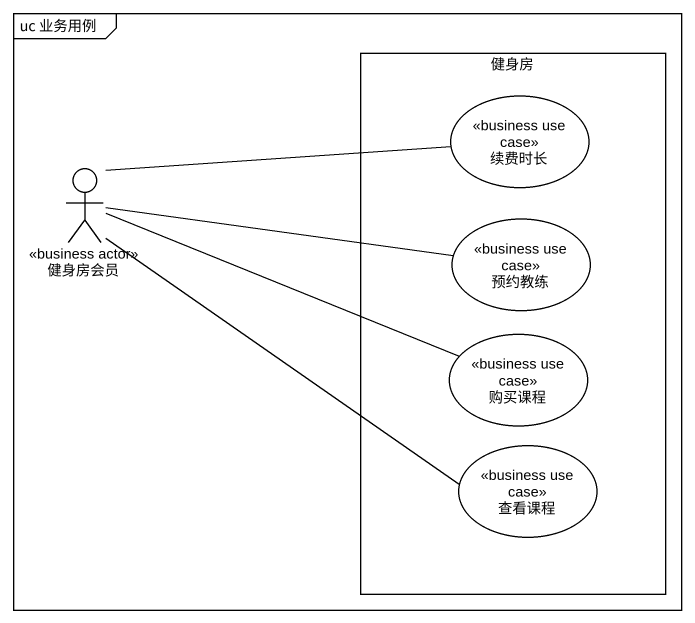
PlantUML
@startuml
mainframe uc 业务用例
rectangle 健身房 {
  usecase 续费时长 <<business use case>>
  usecase 预约教练 <<business use case>>
  usecase 购买课程 <<business use case>>
  usecase 查看课程 <<business use case>>
}
actor 健身房会员 <<business actor>>
健身房会员 -right- 续费时长
健身房会员 -right- 预约教练
健身房会员 -right- 购买课程
健身房会员 -right- 查看课程
@enduml
